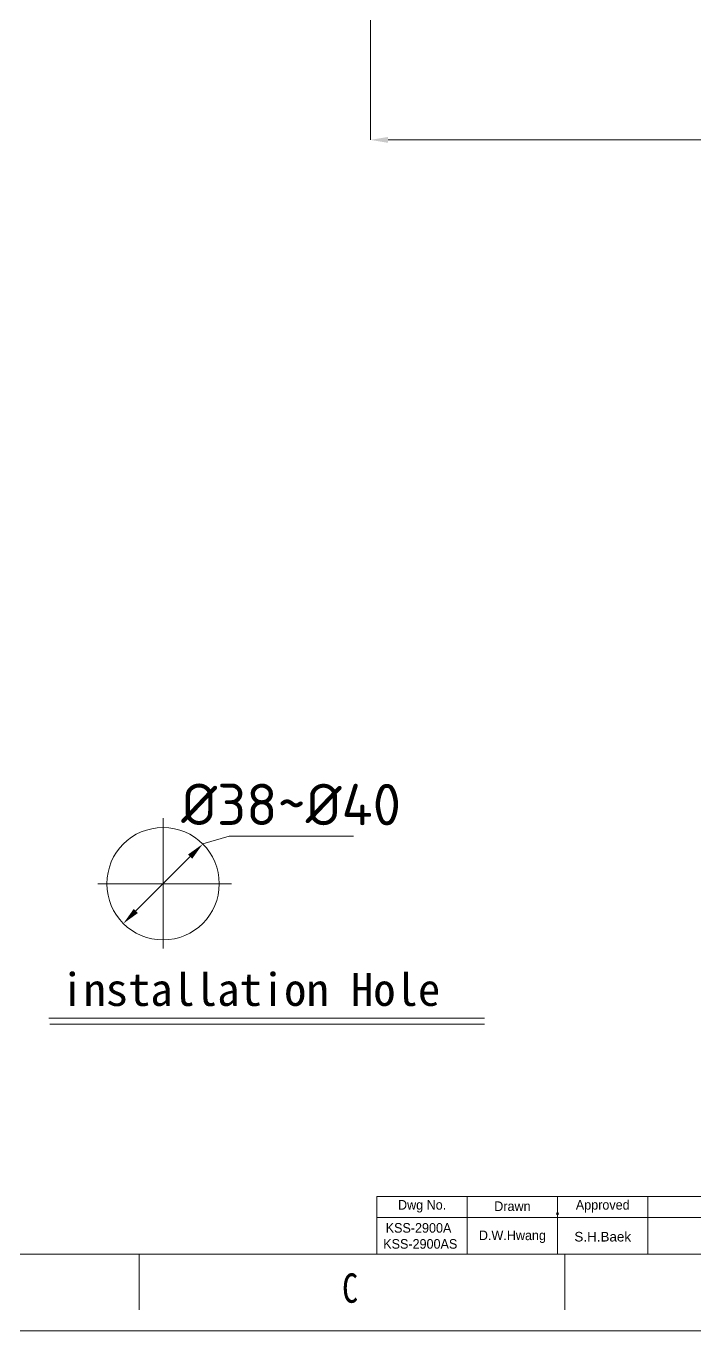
# Model space of a CAD drawing. Header units: inches. Extents: x 21126 to 21898, y -6726 to -5634.
# Drawn here: x 21401.7 to 21627.9, y -6725.5 to -6284.3 of the extents above; entities that cross this region are included whole.
import ezdxf

# ---------------------------------------------------------------- set-up
doc = ezdxf.new("R2010")
doc.units = ezdxf.units.IN
doc.header["$LTSCALE"] = 4.84
doc.header["$MEASUREMENT"] = 0
doc.header["$PDMODE"] = 3
doc.header["$PDSIZE"] = 0.3125
doc.linetypes.add('CENTER2', pattern=[28.575, 19.05, -3.175, 3.175, -3.175])
doc.layers.get('0').update_dxf_attribs({"linetype": 'CONTINUOUS', "lineweight": 13})
for name, color, linetype, lineweight in [('Cneter', 1, 'CENTER2', 13), ('DIM', 3, 'CONTINUOUS', 9), ('TEXT', 2, 'CONTINUOUS', 13)]:
    doc.layers.add(name, color=color, linetype=linetype, lineweight=lineweight)
doc.styles.add('Daelim Dimension', font='')
doc.styles.add('ROMANS', font='')
doc.styles.get("Standard").update_dxf_attribs({"font": 'txt', "width": 0.8})
doc.styles.get('Daelim Dimension').set_extended_font_data('HYGothic-Extra')
doc.styles.get('ROMANS').set_extended_font_data('Gulim')

msp = doc.modelspace()

# ---------------------------------------------------------------- linework, layer by layer
at = {"color": 5, "lineweight": 9, "ltscale": 0.5}
msp.add_line((21457.21, -6565.1), (21438.83, -6583.5), dxfattribs=at)
at = {"color": 2}
msp.add_line((21409.42, -6619.8), (21556.76, -6619.8), dxfattribs=at)
at = {"color": 0}
msp.add_line((21409.67, -6621.78), (21556.76, -6621.78), dxfattribs=at)
for p, q in [((21520.37, -6680.01), (21872.02, -6680.01)), ((21520.37, -6680.01), (21520.37, -6699.51)), ((21550.92, -6680.01), (21550.92, -6699.51)), ((21581.47, -6699.51), (21581.47, -6680.01)), ((21612.02, -6699.51), (21612.02, -6680.01)), ((21612.02, -6687.16), (21520.37, -6687.16)), ((21612.02, -6687.16), (21794.02, -6687.16))]:
    msp.add_line(p, q)
at = {"linetype": 'Continuous'}
msp.add_line((21872.02, -6699.51), (21151.82, -6699.51), dxfattribs=at)
at = {"color": 7, "linetype": 'Continuous'}
for p, q in [((21439.91, -6699.52), (21439.91, -6718.42)), ((21583.95, -6699.52), (21583.95, -6718.42)), ((21125.82, -6725.51), (21898.02, -6725.51))]:
    msp.add_line(p, q, dxfattribs=at)
at = {"color": 5, "ltscale": 0.5}
msp.add_lwpolyline([(21461.51, -6560.77), (21470.4, -6558.17), (21512.42, -6558.17)], dxfattribs=at)
msp.add_circle((21448.02, -6574.3), 19)
at = {"color": 5}
for points in [[(21457.91, -6565.81), (21456.5, -6564.4), (21461.45, -6560.86)], [(21438.12, -6582.79), (21439.54, -6584.2), (21434.59, -6587.74)]]:
    msp.add_solid(points, dxfattribs=at)
at = {"layer": 'Cneter'}
for p, q in [((21448.02, -6552.16), (21448.02, -6596.16)), ((21425.91, -6574.3), (21471.15, -6574.3))]:
    msp.add_line(p, q, dxfattribs=at)
at = {"layer": 'DIM'}
for p, q in [((21518.14, -5988.51), (21518.14, -6322.76)), ((21524.14, -6322.76), (21754.89, -6322.76))]:
    msp.add_line(p, q, dxfattribs=at)
msp.add_solid([(21524.14, -6321.76), (21524.14, -6323.76), (21518.14, -6322.76)], dxfattribs=at)
at = {"layer": 'TEXT'}
msp.add_point((21581.47, -6685.86), dxfattribs=at)

# ---------------------------------------------------------------- texts
at = {"color": 2}
msp.add_text('installation Hole', height=11.088, dxfattribs=at).set_placement((21413.55, -6615.61))
at = {"color": 2, "ltscale": 0.5, "insert": (21491.35, -6547.49), "char_height": 14, "width": 104.2841, "attachment_point": 5, "rotation": 359.9, "style": 'Daelim Dimension'}
msp.add_mtext('\\A1;{\\fISOCPEUR|b0|i0|c0|p34;%%C\\Fisocpeur|c129;38~\\fISOCPEUR|b0|i0|c0|p34;%%C\\Fisocpeur|c129;40}', dxfattribs=at)
at = {"insert": (21511.3, -6711.11), "char_height": 9.91, "attachment_point": 5}
msp.add_mtext_dynamic_manual_height_columns('C', width=10, gutter_width=12.5, heights=[0], dxfattribs=at)
at = {"layer": 'TEXT', "char_height": 3.25, "attachment_point": 5, "style": 'ROMANS'}
for s, width, insert in [('Dwg No.', 23.5, (21535.65, -6683.37)), ('Drawn', 23.5, (21566.2, -6683.37)), ('Approved', 23.5, (21596.75, -6683.37)), ('KSS-2900A\\P KSS-2900AS', 29.1647, (21534.44, -6693.41)), ('D.W.Hwang', 23.5, (21566.2, -6693.68)), ('{\\fArial|b0|i0|c0|p34;S.H.Baek}', 23.5, (21596.75, -6693.68))]:
    msp.add_mtext_dynamic_manual_height_columns(s, width=width, gutter_width=12.5, heights=[0], dxfattribs=dict(at, insert=insert))

doc.saveas('drawing.dxf')
